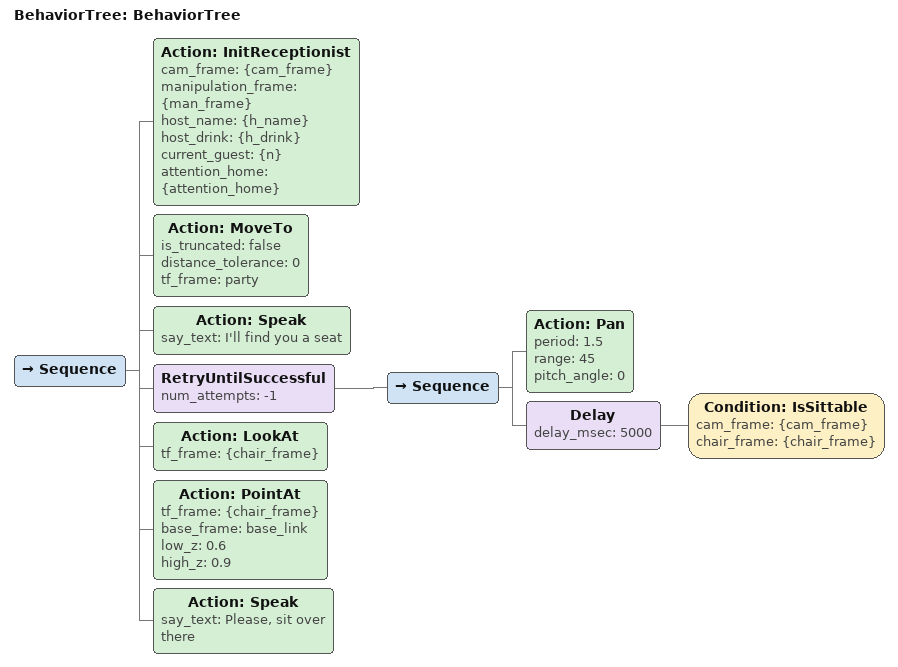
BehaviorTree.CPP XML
<root main_tree_to_execute="BehaviorTree">
    <BehaviorTree ID="BehaviorTree">
        <Sequence>
            <Action ID="InitReceptionist" cam_frame="{cam_frame}"
                                          manipulation_frame="{man_frame}"
                                          host_name="{h_name}"
                                          host_drink="{h_drink}"
                                          current_guest="{n}"
                                          attention_home="{attention_home}" />
            <Action ID="MoveTo" is_truncated="false" distance_tolerance="0" tf_frame="party"/>
            <Action ID="Speak" say_text="I'll find you a seat"/>
            <RetryUntilSuccessful num_attempts="-1">

                    <Sequence>
                        <Action ID="Pan" period="1.5" range="45" pitch_angle="0"/>
                        <Delay delay_msec="5000">
                            <Condition ID="IsSittable" cam_frame="{cam_frame}" chair_frame="{chair_frame}"/>
                        </Delay>
                    </Sequence>

            </RetryUntilSuccessful>
            <Action ID="LookAt" tf_frame="{chair_frame}"/>
            <Action ID="PointAt" tf_frame="{chair_frame}"
                                    base_frame="base_link"
                                    low_z="0.6"
                                    high_z="0.9"/>
            <Action ID="Speak" say_text="Please, sit over there"/>
        </Sequence>
    </BehaviorTree>
</root>
